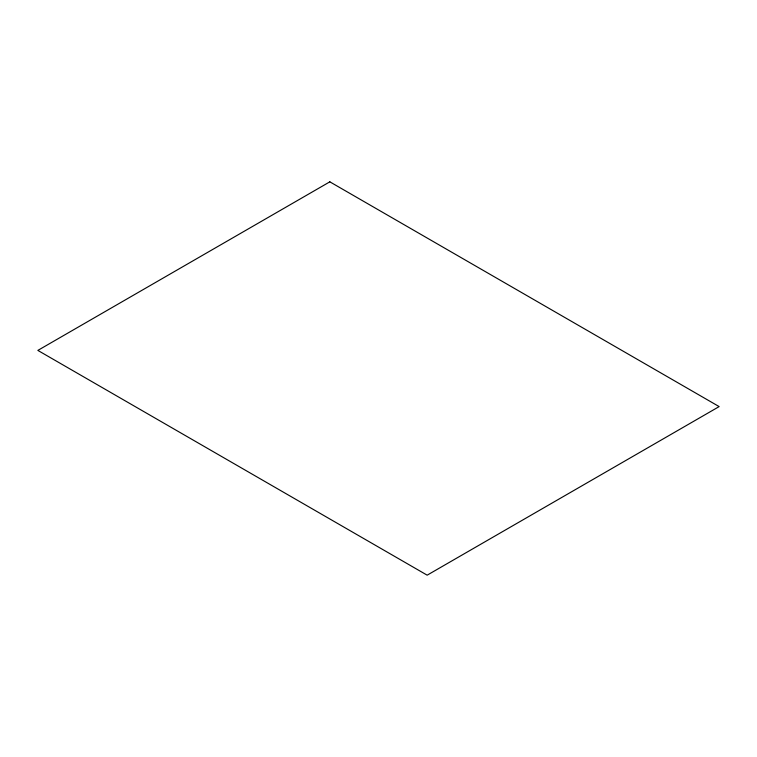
<?xml version="1.0" encoding="UTF-8"?>
<svg xmlns="http://www.w3.org/2000/svg" width="757" height="757" viewBox="0 0 757 757"><rect width="100%" height="100%" fill="white"/><g stroke="black" fill="none" stroke-linecap="round" stroke-linejoin="round"><path stroke-width="1.14" d="M329.834 181.831L37.85 350.406L427.166 575.169L719.15 406.594L329.834 181.831"/></g></svg>
